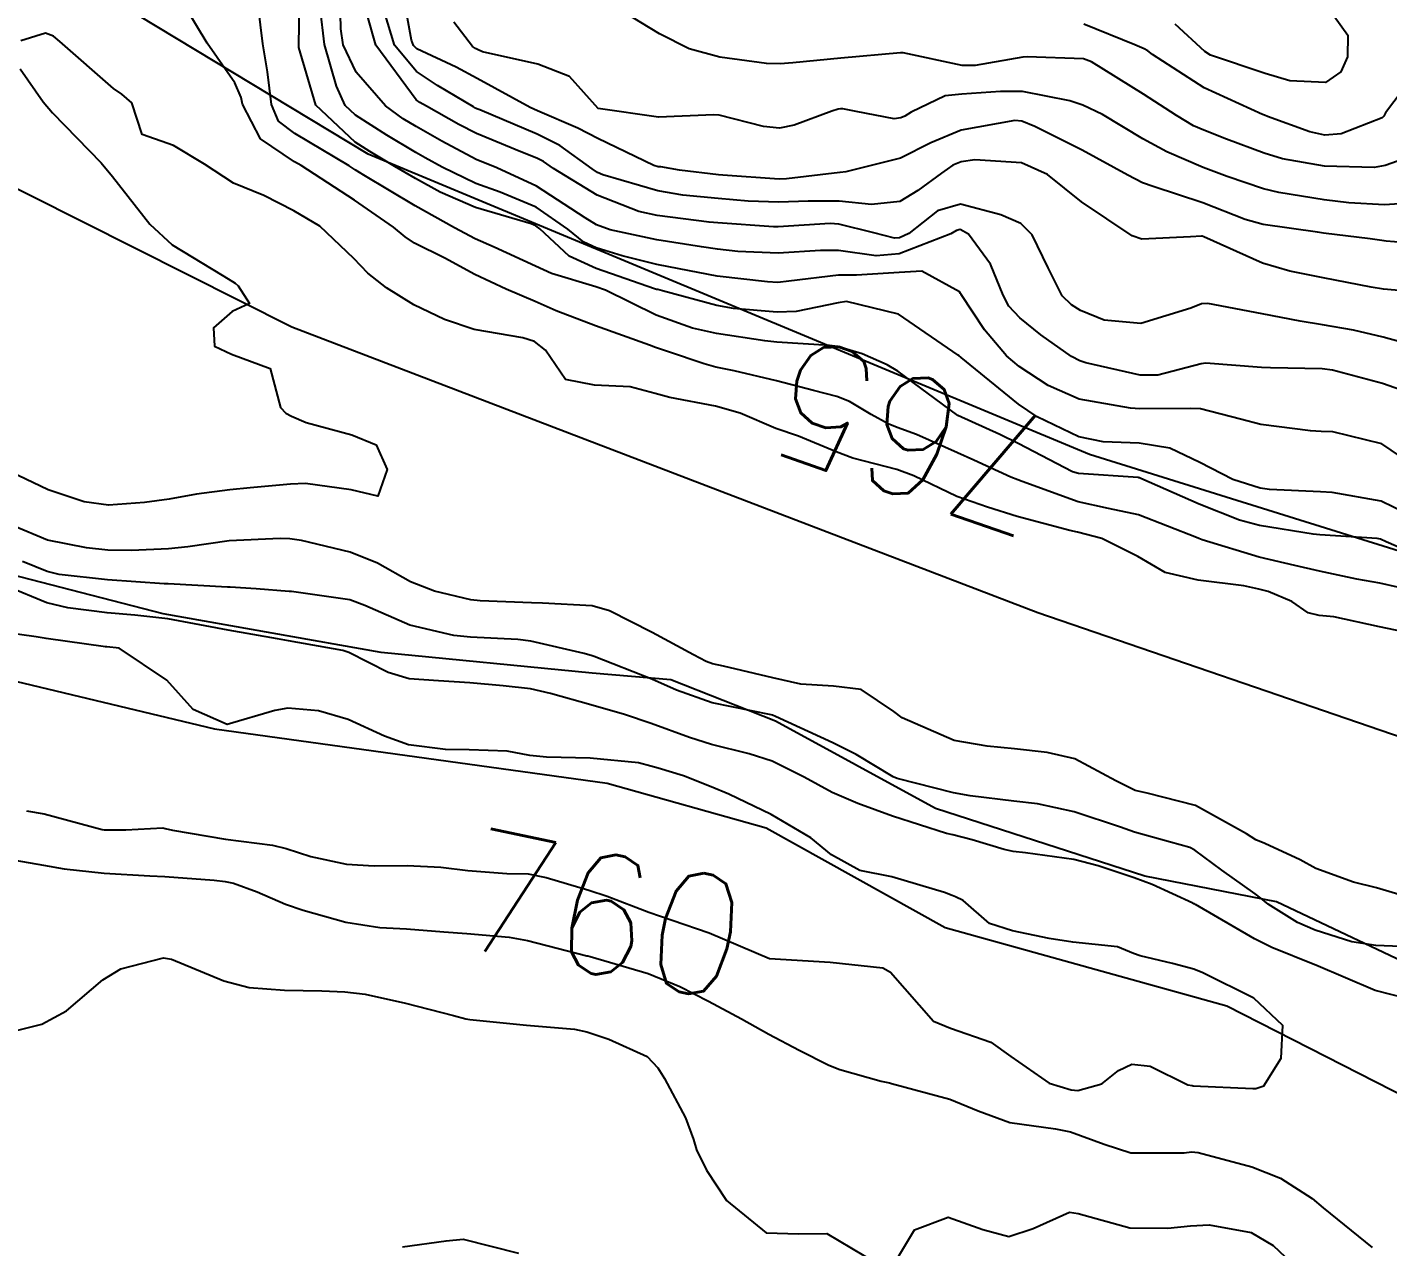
# Model space of a CAD drawing. Header units: metres. Extents: x 307586 to 320046, y 7427249 to 7434250.
# Drawn here: x 318928.47 to 318973.39, y 7429859.03 to 7429899.29 of the extents above; entities that cross this region are included whole.
import ezdxf
from ezdxf.enums import TextEntityAlignment as Align

# ---------------------------------------------------------------- set-up
doc = ezdxf.new("R2010")
doc.units = ezdxf.units.M
doc.header["$MEASUREMENT"] = 0
for name, color, linetype in [('Cotas', 45, 'Continuous'), ('Curvas de Nivel 1m', 11, 'Continuous'), ('Curvas de Nivel 5m', 15, 'Continuous'), ('Hidrografia', 140, 'Continuous'), ('Vias Primárias', 230, 'Continuous')]:
    doc.layers.add(name, color=color, linetype=linetype)
doc.styles.add('Style-STANDARD', font='STANDARD.shx')

msp = doc.modelspace()

# ---------------------------------------------------------------- linework, layer by layer
at = {"layer": 'Curvas de Nivel 1m', "flags": 128}
for points, elevation in [([(318974.386, 7429883.056), (318973.163, 7429883.646), (318971.554, 7429883.929), (318971.167, 7429883.948), (318969.486, 7429884.028), (318969.169, 7429884.079), (318968.275, 7429884.359), (318967.178, 7429884.918), (318966.191, 7429885.393), (318965.184, 7429885.557), (318963.995, 7429885.602), (318963.186, 7429885.771), (318961.806, 7429886.434), (318961.199, 7429886.848), (318959.306, 7429888.384), (318959.223, 7429888.45), (318959.198, 7429888.47), (318957.233, 7429889.823), (318955.52, 7429890.234), (318955.238, 7429890.197), (318953.856, 7429889.911), (318953.233, 7429889.881), (318951.782, 7429890.008), (318951.236, 7429890.101), (318949.439, 7429890.587), (318949.286, 7429890.632), (318949.243, 7429890.638), (318949.173, 7429890.661), (318947.25, 7429891.325), (318946.366, 7429891.735), (318945.39, 7429892.638), (318945.264, 7429892.739), (318945.104, 7429892.803), (318943.273, 7429893.337), (318942.101, 7429893.852), (318941.287, 7429894.295), (318940.606, 7429894.69), (318939.785, 7429895.192), (318939.301, 7429895.494), (318938.003, 7429896.723), (318937.436, 7429898.625), (318937.439, 7429898.729), (318937.474, 7429900.616)], 767), ([(318974.371, 7429887.122), (318973.211, 7429887.526), (318971.565, 7429887.969), (318971.218, 7429888.014), (318969.518, 7429888.046), (318969.219, 7429888.061), (318967.383, 7429888.206), (318967.22, 7429888.183), (318965.796, 7429887.81), (318965.214, 7429887.811), (318963.421, 7429888.217), (318963.221, 7429888.281), (318962.95, 7429888.423), (318961.934, 7429889.137), (318961.235, 7429889.695), (318960.879, 7429890.085), (318960.686, 7429890.448), (318960.274, 7429891.475), (318959.549, 7429892.466), (318959.265, 7429892.612), (318959.15, 7429892.586), (318958.959, 7429892.473), (318957.256, 7429891.809), (318956.496, 7429891.742), (318955.257, 7429891.917), (318954.655, 7429891.924), (318953.256, 7429891.838), (318951.925, 7429891.885), (318951.257, 7429891.966), (318950.733, 7429892.044), (318949.26, 7429892.279), (318947.709, 7429892.606), (318947.265, 7429892.767), (318946.887, 7429892.997), (318945.284, 7429894.051), (318943.971, 7429894.653), (318943.296, 7429894.932), (318942.161, 7429895.531), (318941.306, 7429896.016), (318940.883, 7429896.268), (318940.297, 7429896.7), (318939.324, 7429897.812), (318938.904, 7429898.714), (318938.818, 7429899.238), (318938.793, 7429900.716)], 769), ([(318975.261, 7429892.078), (318973.328, 7429892.233), (318973.262, 7429892.238), (318972.802, 7429892.305), (318971.266, 7429892.498), (318971.067, 7429892.522), (318969.269, 7429892.779), (318968.678, 7429892.95), (318967.28, 7429893.493), (318965.642, 7429894.04), (318965.289, 7429894.157), (318964.8, 7429894.405), (318963.301, 7429895.236), (318961.734, 7429896.011), (318961.31, 7429896.187), (318961.076, 7429896.209), (318959.307, 7429895.895), (318958.301, 7429895.482), (318957.298, 7429894.967), (318955.499, 7429894.517), (318955.313, 7429894.499), (318955.293, 7429894.5), (318953.541, 7429894.285), (318953.289, 7429894.28), (318951.438, 7429894.411), (318951.291, 7429894.424), (318950.006, 7429894.579), (318949.384, 7429894.68), (318949.294, 7429894.686), (318949.161, 7429894.725), (318947.303, 7429895.622), (318946.65, 7429895.963), (318945.312, 7429896.538), (318945.076, 7429896.642), (318943.322, 7429897.604), (318942.625, 7429897.97), (318941.332, 7429898.58), (318941.221, 7429898.691), (318941.16, 7429898.867), (318940.829, 7429900.695)], 772), ([(318975.135, 7429881.524), (318973.329, 7429882.298), (318973.144, 7429882.385), (318973.039, 7429882.407), (318971.146, 7429882.53), (318970.919, 7429882.551), (318969.15, 7429882.838), (318968.493, 7429883.017), (318967.161, 7429883.542), (318965.231, 7429884.399), (318965.192, 7429884.418), (318965.173, 7429884.421), (318965.151, 7429884.422), (318963.174, 7429884.556), (318962.98, 7429884.616), (318961.184, 7429885.551), (318960.58, 7429885.842), (318959.193, 7429886.47), (318957.207, 7429887.934), (318956.858, 7429888.143), (318956.033, 7429888.508), (318955.216, 7429888.755), (318954.955, 7429888.785), (318953.218, 7429888.892), (318952.826, 7429888.937), (318951.222, 7429889.182), (318950.436, 7429889.36), (318949.231, 7429889.784), (318947.557, 7429890.607), (318947.244, 7429890.718), (318945.773, 7429891.157), (318945.251, 7429891.4), (318943.882, 7429892.029), (318943.259, 7429892.303), (318942.57, 7429892.667), (318941.274, 7429893.394), (318939.586, 7429894.408), (318939.291, 7429894.59), (318939.101, 7429894.712), (318937.303, 7429895.78), (318936.765, 7429896.195), (318936.532, 7429896.742), (318936.405, 7429897.825), (318936.244, 7429898.746), (318936.099, 7429900.001)], 766), ([(318971.36, 7429900.013), (318972.067, 7429899.036), (318972.061, 7429898.319), (318971.84, 7429897.818), (318971.33, 7429897.469), (318970.148, 7429897.52), (318969.334, 7429897.768), (318967.53, 7429898.368), (318967.344, 7429898.492), (318966.366, 7429899.398)], 776), ([(318975.036, 7429884.281), (318973.185, 7429885.535), (318971.571, 7429885.934), (318971.189, 7429885.946), (318970.834, 7429885.97), (318969.191, 7429886.178), (318968.521, 7429886.357), (318967.198, 7429886.689), (318966.868, 7429886.705), (318965.197, 7429886.689), (318964.89, 7429886.711), (318963.202, 7429887.017), (318962.17, 7429887.469), (318961.218, 7429888.095), (318960.799, 7429888.446), (318960.076, 7429889.301), (318959.302, 7429890.469), (318959.281, 7429890.507), (318959.244, 7429890.557), (318958.004, 7429891.236), (318957.25, 7429891.192), (318955.846, 7429891.108), (318955.249, 7429891.108), (318953.617, 7429890.906), (318953.246, 7429890.868), (318952.907, 7429890.883), (318951.248, 7429891.075), (318949.989, 7429891.317), (318949.252, 7429891.461), (318948.106, 7429891.75), (318947.257, 7429892.012), (318946.845, 7429892.202), (318946.314, 7429892.624), (318945.274, 7429893.356), (318944.081, 7429893.852), (318943.285, 7429894.132), (318942.173, 7429894.671), (318941.605, 7429894.986), (318941.298, 7429895.162), (318940.339, 7429895.735), (318939.31, 7429896.39), (318938.967, 7429896.713), (318938.683, 7429897.353), (318938.28, 7429898.721), (318938.138, 7429899.935)], 768), ([(318975.034, 7429890.493), (318973.246, 7429890.649), (318972.842, 7429890.709), (318971.25, 7429891.019), (318970.155, 7429891.24), (318969.254, 7429891.502), (318967.311, 7429892.37), (318967.263, 7429892.391), (318967.237, 7429892.397), (318966.876, 7429892.376), (318965.262, 7429892.291), (318964.945, 7429892.403), (318963.28, 7429893.529), (318962.155, 7429894.431), (318961.297, 7429894.818), (318959.75, 7429894.916), (318959.297, 7429894.846), (318959.031, 7429894.738), (318958.655, 7429894.476), (318957.869, 7429893.9), (318957.279, 7429893.545), (318956.343, 7429893.438), (318955.278, 7429893.556), (318954.252, 7429893.556), (318953.278, 7429893.513), (318952.274, 7429893.554), (318951.279, 7429893.636), (318950.112, 7429893.746), (318949.283, 7429893.896), (318947.474, 7429894.424), (318947.291, 7429894.498), (318947.118, 7429894.613), (318946.058, 7429895.386), (318945.304, 7429895.766), (318943.41, 7429896.561), (318943.312, 7429896.601), (318943.274, 7429896.622), (318943.206, 7429896.662), (318942.014, 7429897.374), (318941.324, 7429897.835), (318940.598, 7429898.697), (318940.262, 7429899.788)], 771), ([(318974.454, 7429895.136), (318973.297, 7429894.724), (318972.941, 7429894.659), (318971.297, 7429894.709), (318969.907, 7429894.948), (318969.301, 7429895.133), (318968.065, 7429895.603), (318967.308, 7429895.89), (318966.977, 7429896.042), (318966.408, 7429896.384), (318965.323, 7429897.084), (318963.603, 7429898.153), (318963.34, 7429898.245), (318961.477, 7429898.312), (318961.341, 7429898.3), (318959.766, 7429898.034), (318959.336, 7429898.034), (318957.387, 7429898.445), (318957.342, 7429898.45), (318957.296, 7429898.444), (318955.33, 7429898.273), (318953.745, 7429898.12), (318953.328, 7429898.085), (318952.881, 7429898.099), (318951.33, 7429898.3), (318950.323, 7429898.58), (318949.34, 7429899.076), (318948.167, 7429899.786)], 774), ([(318974.117, 7429879.286), (318973.115, 7429879.496), (318971.608, 7429879.825), (318971.118, 7429879.875), (318970.757, 7429879.963), (318970.22, 7429880.334), (318969.438, 7429880.657), (318969.127, 7429880.742), (318968.631, 7429880.852), (318967.13, 7429881.038), (318966.037, 7429881.291), (318965.137, 7429881.817), (318963.947, 7429882.412), (318963.146, 7429882.619), (318962.895, 7429882.674), (318961.153, 7429883.142), (318960.168, 7429883.444), (318959.163, 7429883.796), (318957.735, 7429884.484), (318957.175, 7429884.686), (318955.729, 7429885.063), (318955.18, 7429885.269), (318953.93, 7429885.788), (318953.188, 7429886.048), (318952.008, 7429886.552), (318951.195, 7429886.782), (318949.686, 7429887.07), (318949.199, 7429887.205), (318948.376, 7429887.423), (318947.202, 7429887.478), (318946.238, 7429887.66), (318945.579, 7429888.635), (318945.217, 7429888.914), (318944.828, 7429889.035), (318943.223, 7429889.318), (318942.249, 7429889.648), (318941.235, 7429890.129), (318940.333, 7429890.694), (318939.713, 7429891.169), (318939.252, 7429891.654), (318938.132, 7429892.721), (318937.27, 7429893.235), (318936.28, 7429893.743), (318935.284, 7429894.144), (318934.327, 7429894.77), (318933.299, 7429895.384), (318932.261, 7429895.754), (318931.928, 7429896.801), (318931.595, 7429897.085), (318931.318, 7429897.274), (318929.546, 7429898.828), (318929.335, 7429898.998), (318929.076, 7429899.094), (318928.264, 7429898.841)], 764), ([(318974.087, 7429893.486), (318973.28, 7429893.435), (318972.096, 7429893.497), (318971.282, 7429893.594), (318969.788, 7429893.84), (318969.287, 7429893.957), (318968.082, 7429894.362), (318967.296, 7429894.663), (318966.091, 7429895.178), (318965.305, 7429895.606), (318963.963, 7429896.414), (318963.317, 7429896.725), (318962.887, 7429896.859), (318961.324, 7429897.174), (318960.601, 7429897.173), (318959.322, 7429897.087), (318958.772, 7429897.025), (318957.651, 7429896.487), (318957.439, 7429896.361), (318957.311, 7429896.305), (318957.09, 7429896.273), (318955.841, 7429896.512), (318955.395, 7429896.6), (318955.314, 7429896.604), (318955.244, 7429896.59), (318955.033, 7429896.523), (318953.784, 7429896.059), (318953.307, 7429895.96), (318952.773, 7429896.011), (318951.311, 7429896.393), (318951.136, 7429896.397), (318949.31, 7429896.322), (318947.313, 7429896.61), (318946.37, 7429897.671), (318945.327, 7429898.075), (318943.502, 7429898.487), (318943.332, 7429898.564), (318943.267, 7429898.596), (318943.169, 7429898.662), (318942.553, 7429899.464)], 773), ([(318928.242, 7429897.922), (318928.991, 7429896.833), (318929.309, 7429896.467), (318930.911, 7429894.814), (318931.286, 7429894.362), (318932.517, 7429892.787), (318933.256, 7429892.113), (318934.907, 7429891.102), (318935.244, 7429890.9), (318935.33, 7429890.845), (318935.437, 7429890.757), (318935.81, 7429890.176), (318935.23, 7429889.909), (318934.615, 7429889.373), (318934.649, 7429888.766), (318935.21, 7429888.499), (318936.486, 7429888.021), (318936.827, 7429886.735), (318937.01, 7429886.551), (318937.19, 7429886.456), (318937.674, 7429886.239), (318939.184, 7429885.84), (318939.987, 7429885.504), (318940.348, 7429884.692), (318940.045, 7429883.811), (318939.163, 7429884.017), (318937.659, 7429884.232), (318937.165, 7429884.21), (318935.831, 7429884.081), (318935.162, 7429884.022), (318934.054, 7429883.876), (318933.157, 7429883.716), (318932.34, 7429883.603), (318931.154, 7429883.518), (318930.348, 7429883.619), (318929.161, 7429884.022), (318927.427, 7429884.847)], 764), ([(318975.003, 7429870.28), (318973.009, 7429870.873), (318972.252, 7429871.066), (318971.015, 7429871.511), (318970.493, 7429871.804), (318969.323, 7429872.346), (318969.025, 7429872.463), (318968.723, 7429872.657), (318967.041, 7429873.594), (318965.442, 7429873.999), (318965.048, 7429874.095), (318964.405, 7429874.406), (318963.06, 7429875.133), (318962.145, 7429875.346), (318961.063, 7429875.466), (318960.164, 7429875.553), (318959.066, 7429875.748), (318957.359, 7429876.487), (318957.075, 7429876.696), (318956.005, 7429877.429), (318955.083, 7429877.537), (318954.011, 7429877.603), (318953.086, 7429877.809), (318951.451, 7429878.194), (318951.09, 7429878.275), (318950.881, 7429878.354), (318950.463, 7429878.569), (318949.104, 7429879.309), (318947.693, 7429880.025), (318947.117, 7429880.191), (318945.48, 7429880.272), (318945.118, 7429880.286), (318943.421, 7429880.354), (318943.119, 7429880.385), (318941.919, 7429880.672), (318941.126, 7429880.987), (318940.031, 7429881.595), (318939.135, 7429881.963), (318937.521, 7429882.344), (318937.14, 7429882.396), (318936.821, 7429882.416), (318935.139, 7429882.332), (318933.777, 7429882.134), (318933.136, 7429882.066), (318931.915, 7429882.012), (318931.135, 7429882.031), (318930.43, 7429882.104), (318929.138, 7429882.357), (318927.984, 7429882.842)], 763), ([(318974.36, 7429868.915), (318972.99, 7429868.975), (318972.203, 7429869.096), (318970.994, 7429869.475), (318970.404, 7429869.736), (318969.441, 7429870.343), (318969.194, 7429870.536), (318969.006, 7429870.675), (318967.913, 7429871.462), (318967.02, 7429872.118), (318966.853, 7429872.205), (318966.211, 7429872.382), (318965.028, 7429872.711), (318964.559, 7429872.876), (318963.037, 7429873.391), (318961.825, 7429873.648), (318961.042, 7429873.742), (318959.594, 7429873.912), (318959.046, 7429874.017), (318957.19, 7429874.489), (318957.053, 7429874.546), (318955.832, 7429875.28), (318955.064, 7429875.669), (318953.173, 7429876.539), (318953.073, 7429876.576), (318953.026, 7429876.588), (318951.077, 7429876.982), (318949.904, 7429877.401), (318949.085, 7429877.764), (318947.185, 7429878.516), (318947.092, 7429878.546), (318947.043, 7429878.561), (318946.86, 7429878.613), (318945.099, 7429879.025), (318944.667, 7429879.077), (318943.1, 7429879.155), (318942.553, 7429879.214), (318941.106, 7429879.548), (318939.613, 7429880.205), (318939.118, 7429880.39), (318937.194, 7429880.657), (318937.122, 7429880.661), (318936.023, 7429880.746), (318935.172, 7429880.808), (318935.123, 7429880.807), (318935.078, 7429880.805), (318933.124, 7429880.913), (318932.989, 7429880.917), (318931.125, 7429881.047), (318929.529, 7429881.226), (318929.128, 7429881.323), (318928.318, 7429881.651)], 762), ([(318974.044, 7429867.212), (318972.971, 7429867.488), (318971.01, 7429868.32), (318970.983, 7429868.331), (318969.556, 7429868.909), (318968.991, 7429869.196), (318967.041, 7429870.331), (318967.003, 7429870.348), (318966.987, 7429870.355), (318966.953, 7429870.371), (318965.606, 7429870.988), (318965.011, 7429871.21), (318963.82, 7429871.607), (318963.017, 7429871.811), (318961.424, 7429872.031), (318961.019, 7429872.08), (318960.723, 7429872.148), (318959.67, 7429872.46), (318959.025, 7429872.624), (318958.822, 7429872.676), (318957.034, 7429873.242), (318955.887, 7429873.66), (318955.045, 7429874.022), (318954.121, 7429874.529), (318953.058, 7429875.063), (318952.306, 7429875.302), (318951.063, 7429875.612), (318950.333, 7429875.838), (318949.07, 7429876.301), (318948.185, 7429876.599), (318947.076, 7429876.918), (318945.743, 7429877.293), (318945.081, 7429877.444), (318944.183, 7429877.548), (318943.083, 7429877.647), (318942.042, 7429877.711), (318941.084, 7429877.783), (318940.388, 7429877.992), (318939.092, 7429878.643), (318938.891, 7429878.712), (318937.098, 7429879.037), (318936.735, 7429879.099), (318935.102, 7429879.387), (318934.344, 7429879.528), (318933.108, 7429879.755), (318932.019, 7429879.881), (318931.11, 7429879.957), (318929.811, 7429880.121), (318929.115, 7429880.29), (318927.781, 7429880.843)], 761), ([(318928.066, 7429871.786), (318929.011, 7429871.622), (318929.692, 7429871.502), (318931.009, 7429871.367), (318932.515, 7429871.278), (318933.008, 7429871.254), (318934.643, 7429871.127), (318935.006, 7429871.082), (318935.279, 7429871.03), (318936.06, 7429870.744), (318936.997, 7429870.334), (318937.576, 7429870.142), (318938.988, 7429869.743), (318940.112, 7429869.567), (318940.986, 7429869.523), (318942.227, 7429869.425), (318942.983, 7429869.365), (318944.382, 7429869.246), (318944.98, 7429869.139), (318946.946, 7429868.638), (318946.973, 7429868.631), (318947.049, 7429868.609), (318948.967, 7429868.047), (318950.013, 7429867.624), (318950.959, 7429867.134), (318952.053, 7429866.549), (318952.948, 7429866.051), (318953.952, 7429865.52), (318954.938, 7429865.024), (318955.299, 7429864.877), (318956.657, 7429864.494), (318956.932, 7429864.436), (318957, 7429864.421), (318958.924, 7429863.905), (318959.86, 7429863.515), (318960.913, 7429863.125), (318962.42, 7429862.915), (318962.909, 7429862.82), (318964.021, 7429862.409), (318964.9, 7429862.13), (318966.66, 7429862.133), (318966.901, 7429862.157), (318967.13, 7429862.139), (318968.896, 7429861.67), (318969.845, 7429861.288), (318970.886, 7429860.615), (318971.254, 7429860.316), (318972.87, 7429859.004)], 761), ([(318927.717, 7429866.07), (318928.948, 7429866.374), (318929.767, 7429866.818), (318930.963, 7429867.84), (318931.561, 7429868.2), (318932.971, 7429868.566), (318933.228, 7429868.52), (318934.963, 7429867.812), (318935.797, 7429867.583), (318936.961, 7429867.504), (318938.2, 7429867.478), (318938.96, 7429867.444), (318939.621, 7429867.362), (318940.957, 7429867.065), (318942.541, 7429866.664), (318942.952, 7429866.548), (318943.085, 7429866.525), (318944.95, 7429866.345), (318946.54, 7429866.208), (318946.948, 7429866.12), (318947.673, 7429865.876), (318948.94, 7429865.308), (318949.288, 7429864.936), (318949.507, 7429864.581), (318950.196, 7429863.288), (318950.461, 7429862.567), (318950.563, 7429862.229), (318950.893, 7429861.556), (318951.559, 7429860.553), (318952.867, 7429859.481), (318953.945, 7429859.451), (318954.867, 7429859.461), (318956.495, 7429858.495)], 762), ([(318957.104, 7429858.487), (318957.761, 7429859.589), (318958.876, 7429860.009), (318960.02, 7429859.602), (318960.872, 7429859.37), (318961.68, 7429859.626), (318962.88, 7429860.174), (318963.167, 7429860.13), (318964.875, 7429859.654), (318966.13, 7429859.636), (318966.876, 7429859.723), (318967.484, 7429859.756), (318968.874, 7429859.499), (318969.603, 7429859.072), (318970.381, 7429858.327)], 762), ([(318940.858, 7429859.019), (318942.3, 7429859.227), (318942.862, 7429859.28), (318944.686, 7429858.811)], 763)]:
    msp.add_lwpolyline(points, dxfattribs=dict(at, elevation=elevation))
at = {"layer": 'Curvas de Nivel 5m', "flags": 128}
for points, elevation in [([(318974.871, 7429880.537), (318973.129, 7429880.939), (318972.369, 7429881.069), (318971.133, 7429881.335), (318970.323, 7429881.521), (318969.137, 7429881.8), (318967.26, 7429882.369), (318967.144, 7429882.416), (318967.069, 7429882.446), (318965.155, 7429883.19), (318964.169, 7429883.398), (318963.161, 7429883.622), (318961.316, 7429884.294), (318961.172, 7429884.347), (318960.946, 7429884.443), (318959.716, 7429884.999), (318959.181, 7429885.243), (318957.823, 7429885.847), (318957.189, 7429886.083), (318956.892, 7429886.197), (318956.329, 7429886.503), (318955.618, 7429886.935), (318955.199, 7429887.106), (318954.427, 7429887.301), (318953.204, 7429887.621), (318951.813, 7429887.948), (318951.208, 7429888.075), (318950.82, 7429888.177), (318949.607, 7429888.584), (318949.215, 7429888.724), (318949.01, 7429888.798), (318947.225, 7429889.436), (318945.928, 7429889.934), (318945.237, 7429890.237), (318944.278, 7429890.65), (318943.248, 7429891.131), (318942.258, 7429891.665), (318941.258, 7429892.165), (318940.944, 7429892.369), (318940.559, 7429892.691), (318939.276, 7429893.589), (318937.511, 7429894.728), (318937.294, 7429894.844), (318936.169, 7429895.614), (318935.581, 7429896.756), (318935.529, 7429896.971), (318935.32, 7429897.461), (318934.412, 7429898.769), (318933.359, 7429900.531)], 765), ([(318974.907, 7429888.602), (318973.231, 7429889.061), (318972.251, 7429889.292), (318971.234, 7429889.467), (318970.489, 7429889.585), (318969.238, 7429889.828), (318967.442, 7429890.167), (318967.241, 7429890.156), (318966.887, 7429890.023), (318965.234, 7429889.514), (318964.028, 7429889.619), (318963.238, 7429889.943), (318962.941, 7429890.124), (318962.642, 7429890.426), (318962.176, 7429891.354), (318961.651, 7429892.436), (318961.269, 7429892.817), (318960.617, 7429893.105), (318959.278, 7429893.453), (318958.524, 7429893.228), (318957.57, 7429892.487), (318957.261, 7429892.341), (318957.097, 7429892.329), (318956.418, 7429892.503), (318955.267, 7429892.789), (318954.98, 7429892.81), (318953.265, 7429892.699), (318953.106, 7429892.701), (318951.267, 7429892.831), (318950.98, 7429892.852), (318949.27, 7429893.075), (318948.658, 7429893.21), (318947.28, 7429893.753), (318945.845, 7429894.632), (318945.514, 7429894.856), (318945.296, 7429894.969), (318944.762, 7429895.182), (318943.304, 7429895.786), (318942.719, 7429896.078), (318941.651, 7429896.685), (318941.436, 7429896.81), (318941.315, 7429896.902), (318939.977, 7429898.704), (318939.425, 7429900.647)], 770), ([(318974.105, 7429897.518), (318973.315, 7429896.47), (318973.258, 7429896.356), (318973.203, 7429896.301), (318971.848, 7429895.774), (318971.307, 7429895.734), (318970.818, 7429895.837), (318969.416, 7429896.348), (318969.314, 7429896.39), (318969.253, 7429896.412), (318967.327, 7429897.298), (318965.616, 7429898.396), (318965.46, 7429898.515), (318965.345, 7429898.578), (318965.034, 7429898.715), (318963.353, 7429899.393)], 775), ([(318928.445, 7429873.423), (318929.03, 7429873.319), (318930.949, 7429872.801), (318931.012, 7429872.789), (318931.72, 7429872.793), (318932.947, 7429872.858), (318933.024, 7429872.84), (318933.265, 7429872.778), (318935.02, 7429872.486), (318936.565, 7429872.284), (318937.017, 7429872.175), (318937.827, 7429871.91), (318939.012, 7429871.661), (318939.92, 7429871.605), (318941.012, 7429871.61), (318942.124, 7429871.557), (318943.011, 7429871.452), (318944.303, 7429871.354), (318945.01, 7429871.337), (318945.601, 7429871.223), (318947.005, 7429870.804), (318947.615, 7429870.604), (318948.995, 7429870.076), (318949.763, 7429869.807), (318950.985, 7429869.396), (318952.973, 7429868.54), (318954.972, 7429868.421), (318956.715, 7429868.238), (318956.969, 7429868.098), (318958.385, 7429866.476), (318958.951, 7429866.247), (318960.277, 7429865.781), (318960.942, 7429865.304), (318962.207, 7429864.427), (318962.93, 7429864.212), (318963.158, 7429864.189), (318963.951, 7429864.41), (318964.497, 7429864.845), (318964.939, 7429865.052), (318965.539, 7429864.991), (318966.79, 7429864.372), (318966.933, 7429864.346), (318966.958, 7429864.344), (318968.931, 7429864.254), (318969.027, 7429864.253), (318969.296, 7429864.345), (318969.864, 7429865.258), (318969.916, 7429866.336), (318968.966, 7429867.233), (318967.277, 7429868.069), (318966.98, 7429868.192), (318966.274, 7429868.381), (318965.217, 7429868.628), (318964.986, 7429868.713), (318964.465, 7429868.929), (318962.99, 7429869.081), (318962.209, 7429869.209), (318960.993, 7429869.461), (318960.238, 7429869.698), (318959.373, 7429870.464), (318959.118, 7429870.582), (318959.004, 7429870.62), (318958.75, 7429870.728), (318957.01, 7429871.242), (318955.959, 7429871.453), (318955.017, 7429871.969), (318954.334, 7429872.527), (318953.034, 7429873.304), (318951.632, 7429873.967), (318951.048, 7429874.218), (318950.132, 7429874.574), (318949.294, 7429874.825), (318949.056, 7429874.895), (318948.649, 7429875.002), (318947.058, 7429875.163), (318945.616, 7429875.189), (318945.059, 7429875.252), (318944.314, 7429875.394), (318943.061, 7429875.436), (318942.283, 7429875.446), (318941.062, 7429875.602), (318940.261, 7429875.888), (318939.07, 7429876.433), (318938.082, 7429876.72), (318937.074, 7429876.812), (318936.639, 7429876.737), (318935.068, 7429876.272), (318933.951, 7429876.771), (318933.082, 7429877.732), (318931.505, 7429878.796), (318931.093, 7429878.835), (318931.058, 7429878.836), (318929.097, 7429879.114), (318928.764, 7429879.168), (318927.101, 7429879.397)], 760)]:
    msp.add_lwpolyline(points, dxfattribs=dict(at, elevation=elevation))
at = {"layer": 'Hidrografia'}
for points in [[(319044.047, 7429840.438), (319036.547, 7429842.183), (319031.337, 7429842.919), (319027.545, 7429841.642), (319024.477, 7429842.323), (319021.494, 7429845.174), (319013.811, 7429849.826), (319006.908, 7429853.741), (318995.476, 7429859.796), (318985.62, 7429862.873), (318979.952, 7429864.065), (318974.914, 7429867.945), (318969.716, 7429870.413), (318965.369, 7429871.265), (318958.458, 7429873.492), (318953.174, 7429876.386), (318949.722, 7429877.748), (318947.123, 7429877.961), (318940.155, 7429878.649), (318932.954, 7429879.926), (318923.189, 7429882.445)], [(318926.514, 7429878.074), (318934.654, 7429876.131), (318947.612, 7429874.336), (318952.861, 7429872.861), (318958.777, 7429869.57), (318968.077, 7429866.981), (318975.709, 7429863.089), (318982.08, 7429859.2), (318990.269, 7429857.912), (318994.396, 7429857.526), (318998.524, 7429855.916), (319010.432, 7429847.778), (319015.72, 7429846.224), (319018.934, 7429845.189), (319022.252, 7429841.979), (319026.192, 7429837.63), (319029.809, 7429838.192), (319035.541, 7429839.298), (319042.772, 7429837.216), (319051.761, 7429831.881), (319057.168, 7429828.107), (319061.527, 7429821.156)]]:
    msp.add_lwpolyline(points, dxfattribs=at)
at = {"layer": 'Vias Primárias'}
msp.add_lwpolyline([(319058.11, 7429596.509), (319055.425, 7429618.425), (319053.564, 7429653.979), (319053.771, 7429699.657), (319052.794, 7429747.895), (319053.12, 7429760.483), (319054.499, 7429777.234), (319055.926, 7429796.238), (319055.109, 7429809.597), (319051.763, 7429823.992), (319047.85, 7429836.007, 0.095462), (319041.403, 7429848.483), (319034.415, 7429856.056, 0.088997), (319025.115, 7429863.376), (319017.993, 7429867.696), (319008.919, 7429870.995), (318988.669, 7429877.343), (318963.537, 7429885.183), (318939.729, 7429895.108), (318929.568, 7429901.243), (318920.984, 7429910.175)], format="xyb", dxfattribs=at)
msp.add_lwpolyline([(319058.11, 7429596.509), (319055.425, 7429618.425), (319053.564, 7429653.979), (319053.771, 7429699.657), (319052.794, 7429747.895), (319053.12, 7429760.483), (319054.499, 7429777.234), (319055.926, 7429796.238), (319055.109, 7429809.597), (319051.763, 7429823.992), (319047.85, 7429836.007, 0.095462), (319041.403, 7429848.483), (319034.415, 7429856.056, 0.088997), (319025.115, 7429863.376), (319017.993, 7429867.696), (319008.919, 7429870.995), (318988.669, 7429877.343), (318963.537, 7429885.183), (318939.729, 7429895.108), (318929.568, 7429901.243), (318920.984, 7429910.175)], format="xyb", dxfattribs=at)
msp.add_lwpolyline([(319050.636, 7429605.835), (319048.038, 7429640.013), (319047.854, 7429682.703), (319046.926, 7429717.228), (319046.554, 7429748.057), (319046.885, 7429760.82), (319048.277, 7429777.724), (319049.67, 7429796.281), (319048.91, 7429808.694), (319045.744, 7429822.316), (319042.072, 7429833.592), (319036.245, 7429844.87), (319030.164, 7429851.458), (319021.553, 7429858.236), (319015.282, 7429862.04), (319006.918, 7429865.08), (318986.722, 7429871.412), (318961.837, 7429879.956), (318937.204, 7429889.391), (318925.1, 7429895.48)], dxfattribs=at)
msp.add_lwpolyline([(319050.636, 7429605.835), (319048.038, 7429640.013), (319047.854, 7429682.703), (319046.926, 7429717.228), (319046.554, 7429748.057), (319046.885, 7429760.82), (319048.277, 7429777.724), (319049.67, 7429796.281), (319048.91, 7429808.694), (319045.744, 7429822.316), (319042.072, 7429833.592), (319036.245, 7429844.87), (319030.164, 7429851.458), (319021.553, 7429858.236), (319015.282, 7429862.04), (319006.918, 7429865.08), (318986.722, 7429871.412), (318961.837, 7429879.956), (318937.204, 7429889.391), (318925.1, 7429895.48)], dxfattribs=at)

# ---------------------------------------------------------------- texts
at = {"layer": 'Cotas', "style": 'Style-STANDARD'}
for s, rotation, p in [('765', 160.8358, (318957.704, 7429885.777, 765)), ('760', 348.2503, (318947.498, 7429870.004, 760))]:
    msp.add_text(s, height=4, rotation=rotation, dxfattribs=at).set_placement(p, align=Align.MIDDLE_CENTER)

doc.saveas('drawing.dxf')
